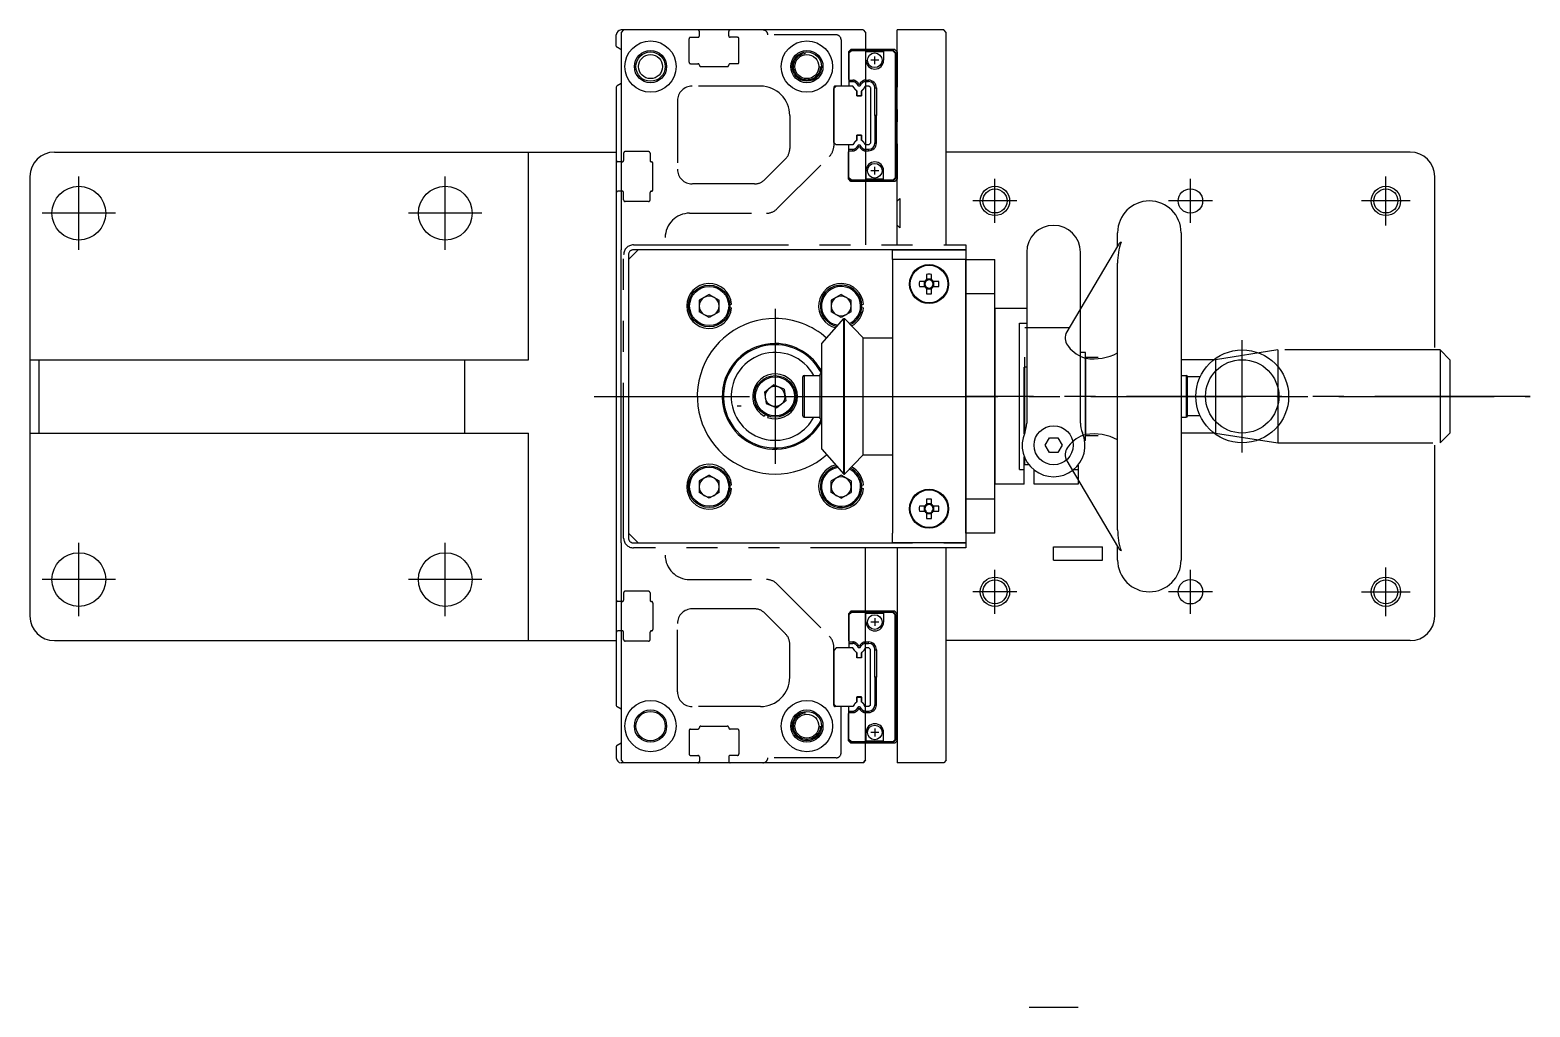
# Model space of a CAD drawing. Extents: x -165 to 377, y -418 to 70.
# Drawn here: x -152.5 to 154.5, y -129.5 to 70.5 of the extents above; entities that cross this region are included whole.
import ezdxf

# ---------------------------------------------------------------- set-up
doc = ezdxf.new("R2010")
doc.units = 0
for name, pattern in [('CENTER', [50.8, 31.75, -6.35, 6.35, -6.35]), ('DASHED', [19.05, 12.7, -6.35]), ('HIDDEN', [1.905, 1.27, -0.635]), ('PHANTOM', [63.5, 31.75, -6.35, 6.35, -6.35, 6.35, -6.35])]:
    doc.linetypes.add(name, pattern=pattern)
doc.layers.get('0').update_dxf_attribs({"linetype": 'CONTINUOUS'})
doc.layers.add('CENTER', color=1, linetype='CENTER')

msp = doc.modelspace()

# ---------------------------------------------------------------- linework, layer by layer
at = {"color": 7, "linetype": 'CONTINUOUS'}
for p, q in [((-32.5, 67.21), (-32.5, 69.5)), ((-31, 70.5), (-31.5, 70.5)), ((-31, 70.5), (-31.5, 70)), ((-31.5, 70), (-31.5, 25.5)), ((18, 70.5), (-31, 70.5)), ((18, 70.5), (18.5, 70)), ((18.5, 70), (18.5, 26.5)), ((25, 26.5), (25, 70.5)), ((33, 70.5), (25, 70.5)), ((34.5, 70.5), (33, 70.5)), ((35, 70), (34.5, 70.5)), ((35, 26.5), (35, 70)), ((-31.5, 66.46), (-32.35, 66.95)), ((24.5, 66.5), (18.5, 66.5)), ((24.2, 66.3), (18.5, 66.3)), ((18.6, 66.25), (18.5, 66.25)), ((18.6, 64.3), (18.6, 66.25)), ((22.2, 66.05), (18.6, 66.05)), ((20.4, 63.5), (20.4, 65.1)), ((22.2, 66.25), (22.2, 64.3)), ((24.1, 66.25), (22.2, 66.25)), ((24.6, 65.75), (24.1, 66.25)), ((24.7, 65.8), (24.2, 66.3)), ((25, 66), (24.5, 66.5)), ((24.6, 65.75), (24.6, 40.25)), ((24.7, 65.8), (24.7, 40.2)), ((25, 66), (25, 58.8)), ((21.2, 64.3), (19.6, 64.3)), ((-32.5, 58.78), (-32.5, -67.79)), ((-31.5, 59.53), (-32.35, 59.04)), ((19.2, 59), (18.5, 59)), ((18.51, 60.23), (19.13, 60.23)), ((18.51, 60.23), (18.51, 59.93)), ((18.51, 59.93), (19.13, 59.93)), ((19.13, 59.93), (19.13, 60.23)), ((19.5, 58.7), (19.2, 59)), ((19.5, 58.7), (19.5, 47.3)), ((20.43, 53), (20.43, 58.63)), ((20.43, 58.63), (20.73, 58.63)), ((20.73, 58.63), (20.73, 53)), ((24.75, 58.4), (25, 58.8)), ((24.75, 58.4), (24.75, 47.6)), ((20.73, 53), (20.43, 53)), ((20.43, 53), (20.43, 47.37)), ((20.73, 47.37), (20.73, 53)), ((25, 54.2), (24.75, 54.6)), ((25, 54.2), (25, 51.8)), ((25, 51.8), (24.75, 51.4)), ((19.2, 47), (18.5, 47)), ((18.51, 46.07), (19.13, 46.07)), ((18.51, 45.77), (18.51, 46.07)), ((19.13, 46.07), (19.13, 45.77)), ((19.5, 47.3), (19.2, 47)), ((20.43, 47.37), (20.73, 47.37)), ((24.75, 47.6), (25, 47.2)), ((25, 47.2), (25, 40)), ((-147.5, 45.5), (-32.5, 45.5)), ((-50.5, 3), (-50.5, 45.5)), ((-31.5, 43.5), (-32.2, 43.5)), ((18.51, 45.77), (19.13, 45.77)), ((130, 45.5), (35, 45.5)), ((-152.5, 40.5), (-152.5, 3)), ((18.6, 41.7), (18.6, 39.75)), ((22.2, 39.95), (18.6, 39.95)), ((21.2, 41.7), (19.6, 41.7)), ((20.4, 40.9), (20.4, 42.5)), ((22.2, 39.75), (22.2, 41.7)), ((24.6, 40.25), (24.1, 39.75)), ((24.7, 40.2), (24.2, 39.7)), ((25, 40), (24.5, 39.5)), ((135, 5.5), (135, 40.5)), ((-31.5, 37.5), (-32.2, 37.5)), ((18.6, 39.75), (18.5, 39.75)), ((24.2, 39.7), (18.5, 39.7)), ((24.5, 39.5), (18.5, 39.5)), ((24.1, 39.75), (22.2, 39.75)), ((70.1, 26.26), (70.1, 29)), ((83.1, 29), (83.1, -38)), ((-31.5, -34.5), (-31.5, 25.5)), ((-28, 25.5), (-30, 23.5)), ((24, 25.5), (-28, 25.5)), ((24, 23.5), (24, 25.5)), ((24, 25.5), (39, 25.5)), ((39, 25.5), (39, 23.5)), ((39, 25.5), (39, 23.5)), ((51.5, 25), (51.5, -9.96)), ((70.28, 26.57), (59.49, 8.36)), ((62.5, -9.96), (62.5, 25)), ((-30, 23.5), (-30, -32.5)), ((24, 23.5), (24, -32.5)), ((39, 23.5), (24, 23.5)), ((39, -32.5), (39, 23.5)), ((39, 23.5), (39, -32.5)), ((39, 23.5), (39, -32.5)), ((45, 16.52), (45, 23.5)), ((70.1, -31.84), (70.1, 22.76)), ((30.63, 19.01), (29.52, 19.01)), ((30.52, 19.01), (30.52, 17.98)), ((30.99, 20.48), (30.99, 19.37)), ((32.02, 19.48), (30.99, 19.48)), ((32.02, 19.37), (32.02, 20.48)), ((33.48, 19.01), (32.37, 19.01)), ((32.48, 17.98), (32.48, 19.01)), ((-13.5, 16.36), (-15.54, 15.18)), ((-13.5, 16.36), (-11.46, 15.18)), ((13.5, 16.36), (11.46, 15.18)), ((13.5, 16.36), (15.54, 15.18)), ((29.52, 17.98), (30.63, 17.98)), ((30.99, 17.63), (30.99, 16.51)), ((30.99, 17.52), (32.02, 17.52)), ((32.02, 16.51), (32.02, 17.63)), ((32.37, 17.98), (33.48, 17.98)), ((45, 16.52), (39, 16.52)), ((45, -25.52), (45, 16.52)), ((-15.54, 15.18), (-15.54, 12.82)), ((-13.5, 11.64), (-15.54, 12.82)), ((-11.46, 12.82), (-13.5, 11.64)), ((-11.46, 12.82), (-11.46, 15.18)), ((-9.26, 14.33), (-8.91, 14.36)), ((-9.26, 13.67), (-8.91, 13.64)), ((11.46, 15.18), (11.46, 12.82)), ((13.5, 11.64), (11.46, 12.82)), ((15.54, 12.82), (13.5, 11.64)), ((15.54, 12.82), (15.54, 15.18)), ((17.74, 14.33), (18.09, 14.36)), ((17.74, 13.67), (18.09, 13.64)), ((51.5, 13.5), (45, 13.5)), ((45, 13.5), (45, -22.5)), ((9.56, 6.32), (14.07, 11.42)), ((14.07, 11.42), (14.21, 11.42)), ((14.07, -20.43), (14.07, 11.42)), ((14.21, 11.42), (18, 7.5)), ((14.21, -20.43), (14.21, 11.42)), ((50, 10.47), (51.5, 10.47)), ((50, -19.47), (50, 10.47)), ((60.17, 9.5), (51.1, 9.5)), ((9.56, -15.32), (9.56, 6.32)), ((18, 7.5), (24, 7.5)), ((18, -16.5), (18, 7.5)), ((51.1, -11.91), (51.1, 3.5)), ((63.5, 4.5), (62.5, 4.5)), ((63.5, -13.5), (63.5, 4.5)), ((63.5, 3.5), (66.1, 3.5)), ((63.6, -12.29), (63.6, 3.29)), ((-152.5, 3), (-152.5, -12)), ((-152.5, 3), (-150.67, 3)), ((-150.67, 3), (-150.67, -12)), ((-150.67, 3), (-63.52, 3)), ((-63.52, -12), (-63.52, 3)), ((-63.52, 3), (-50.5, 3)), ((9.2, 0.1), (9.56, 0.1)), ((9.2, -9.1), (9.2, 0.1)), ((51, -12.15), (51, 1.5)), ((51.5, 1.5), (51, 1.5)), ((83.1, 3), (83.1, -12)), ((-2.19, -3.62), (-0.33, -2.17)), ((1.86, -3.05), (-0.33, -2.17)), ((1.86, -3.05), (2.19, -5.38)), ((5.7, -8.5), (5.7, -0.5)), ((5.95, -0.25), (5.95, -8.75)), ((5.95, -0.25), (9.2, -0.25)), ((83.1, -0.25), (84.15, -0.25)), ((84.15, -0.25), (84.15, -8.75)), ((86.98, -0.5), (84.4, -0.5)), ((84.4, -8.5), (84.4, -0.5)), ((-2.19, -3.62), (-1.86, -5.95)), ((-1.86, -5.95), (0.33, -6.84)), ((2.19, -5.38), (0.33, -6.84)), ((-2.05, -8.22), (-2.22, -8.53)), ((-1.44, -8.5), (-1.56, -8.83)), ((5.95, -8.75), (9.2, -8.75)), ((9.21, -9.1), (9.55, -9.1)), ((83.1, -8.75), (84.15, -8.75)), ((86.98, -8.5), (84.4, -8.5)), ((-152.5, -12), (-152.5, -49.5)), ((-152.5, -12), (-150.67, -12)), ((-150.67, -12), (-63.52, -12)), ((-63.52, -12), (-50.5, -12)), ((-50.5, -54.5), (-50.5, -12)), ((9.56, -15.32), (14.07, -20.43)), ((55.27, -14.5), (56.13, -13)), ((56.13, -16), (55.27, -14.5)), ((56.13, -13), (57.87, -13)), ((57.87, -13), (58.73, -14.5)), ((58.73, -14.5), (57.87, -16)), ((63.5, -13.5), (63.37, -13.5)), ((63.5, -13.5), (63.37, -13.5)), ((63.5, -12.5), (66.1, -12.5)), ((135, -49.5), (135, -14.5)), ((14.21, -20.43), (18, -16.5)), ((18, -16.5), (24, -16.5)), ((51, -22.5), (51, -16.85)), ((51.1, -18.5), (51.1, -17.09)), ((57.87, -16), (56.13, -16)), ((59.49, -17.37), (70.27, -35.57)), ((-13.5, -20.64), (-15.54, -21.82)), ((-13.5, -20.64), (-11.46, -21.82)), ((13.5, -20.64), (11.46, -21.82)), ((15.54, -21.82), (13.5, -20.64)), ((14.07, -20.43), (14.21, -20.43)), ((50, -19.47), (51, -19.47)), ((50, -19.47), (51, -19.47)), ((51.95, -18.5), (51.1, -18.5)), ((53, -22.5), (53, -19.55)), ((61.1, -19.47), (62, -19.47)), ((62, -18.57), (62, -22.5)), ((-15.54, -21.82), (-15.54, -24.18)), ((-13.5, -25.36), (-15.54, -24.18)), ((-11.46, -24.18), (-13.5, -25.36)), ((-11.46, -24.18), (-11.46, -21.82)), ((-9.26, -22.67), (-8.91, -22.64)), ((-9.26, -23.33), (-8.91, -23.36)), ((11.46, -24.18), (11.46, -21.82)), ((13.5, -25.36), (11.46, -24.18)), ((13.5, -25.36), (15.54, -24.18)), ((15.54, -21.82), (15.54, -24.18)), ((17.74, -22.67), (18.09, -22.64)), ((17.74, -23.33), (18.09, -23.36)), ((51, -22.5), (45, -22.5)), ((51, -22.5), (45, -22.5)), ((62, -22.5), (53, -22.5)), ((30.63, -26.99), (29.52, -26.99)), ((30.52, -26.99), (30.52, -28.02)), ((30.99, -25.52), (30.99, -26.63)), ((32.02, -26.52), (30.99, -26.52)), ((32.02, -26.63), (32.02, -25.52)), ((33.48, -26.99), (32.37, -26.99)), ((32.48, -28.02), (32.48, -26.99)), ((45, -25.52), (39, -25.52)), ((45, -32.5), (45, -25.52)), ((29.52, -28.02), (30.63, -28.02)), ((30.99, -28.37), (30.99, -29.49)), ((30.99, -28.48), (32.02, -28.48)), ((32.02, -29.49), (32.02, -28.37)), ((32.37, -28.02), (33.48, -28.02)), ((-30, -32.5), (-28, -34.5)), ((24, -34.5), (24, -32.5)), ((39, -32.5), (39, -34.5)), ((39, -32.5), (39, -34.5)), ((-31.5, -34.5), (-31.5, -79)), ((-28, -34.5), (24, -34.5)), ((18.5, -79), (18.5, -35.5)), ((39, -34.5), (24, -34.5)), ((25, -35.5), (25, -79.5)), ((35, -79), (35, -35.5)), ((57, -35.32), (67, -35.32)), ((57, -38), (57, -35.32)), ((67, -38), (67, -35.32)), ((70.1, -38), (70.1, -35.28)), ((57, -38), (67, -38)), ((-31.5, -46.5), (-32.2, -46.5)), ((24.5, -48.5), (18.5, -48.5)), ((24.2, -48.7), (18.5, -48.7)), ((18.6, -48.75), (18.5, -48.75)), ((18.6, -50.7), (18.6, -48.75)), ((22.2, -48.95), (18.6, -48.95)), ((22.2, -48.75), (22.2, -50.7)), ((24.1, -48.75), (22.2, -48.75)), ((24.6, -49.25), (24.1, -48.75)), ((24.7, -49.2), (24.2, -48.7)), ((25, -49), (24.5, -48.5)), ((25, -56.2), (25, -49)), ((21.2, -50.7), (19.6, -50.7)), ((20.4, -49.9), (20.4, -51.5)), ((24.6, -74.75), (24.6, -49.25)), ((24.7, -74.8), (24.7, -49.2)), ((-147.5, -54.5), (-50.5, -54.5)), ((-50.5, -54.5), (-32.5, -54.5)), ((-31.5, -52.5), (-32.2, -52.5)), ((18.51, -54.77), (18.51, -55.07)), ((18.51, -54.77), (19.13, -54.77)), ((18.51, -55.07), (19.13, -55.07)), ((19.13, -55.07), (19.13, -54.77)), ((130, -54.5), (35, -54.5)), ((19.2, -56), (18.5, -56)), ((19.5, -56.3), (19.2, -56)), ((19.5, -67.7), (19.5, -56.3)), ((20.43, -56.37), (20.73, -56.37)), ((20.43, -62), (20.43, -56.37)), ((20.73, -56.37), (20.73, -62)), ((24.75, -56.6), (25, -56.2)), ((24.75, -67.4), (24.75, -56.6)), ((25, -60.8), (24.75, -60.4)), ((25, -63.2), (25, -60.8)), ((20.73, -62), (20.43, -62)), ((20.43, -62), (20.43, -67.63)), ((20.73, -67.63), (20.73, -62)), ((25, -63.2), (24.75, -63.6)), ((24.75, -67.4), (25, -67.8)), ((-31.5, -68.54), (-32.35, -68.05)), ((19.2, -68), (18.5, -68)), ((18.51, -69.23), (18.51, -68.93)), ((18.51, -68.93), (19.13, -68.93)), ((18.51, -69.23), (19.13, -69.23)), ((19.13, -68.93), (19.13, -69.23)), ((19.5, -67.7), (19.2, -68)), ((20.43, -67.63), (20.73, -67.63)), ((25, -75), (25, -67.8)), ((18.6, -73.3), (18.6, -75.25)), ((21.2, -73.3), (19.6, -73.3)), ((20.4, -72.5), (20.4, -74.1)), ((22.2, -75.25), (22.2, -73.3)), ((-32.5, -76.22), (-32.5, -78.5)), ((-31.5, -75.47), (-32.35, -75.96)), ((18.6, -75.25), (18.5, -75.25)), ((24.2, -75.3), (18.5, -75.3)), ((24.5, -75.5), (18.5, -75.5)), ((22.2, -75.05), (18.6, -75.05)), ((24.1, -75.25), (22.2, -75.25)), ((24.6, -74.75), (24.1, -75.25)), ((24.7, -74.8), (24.2, -75.3)), ((25, -75), (24.5, -75.5)), ((-31.5, -79), (-31, -79.5)), ((-31, -79.5), (-31.5, -79.5)), ((18, -79.5), (-31, -79.5)), ((18.5, -79), (18, -79.5)), ((18, -79.5), (18.5, -79)), ((34.5, -79.5), (25, -79.5)), ((33, -79.5), (25, -79.5)), ((34.5, -79.5), (33, -79.5)), ((35, -79), (34.5, -79.5)), ((35, -79), (34.5, -79.5))]:
    msp.add_line(p, q, dxfattribs=at)
at = {"color": 3, "linetype": 'DASHED'}
for p, q in [((-15.8, 70.5), (-31, 70.5)), ((-17.6, 63.9), (-17.6, 68.7)), ((-17.3, 69), (-15.8, 69)), ((-15.5, 69.3), (-15.5, 70.2)), ((-9.5, 69.3), (-9.5, 70.2)), ((-2.5, 70.5), (-9.2, 70.5)), ((-7.7, 69), (-9.2, 69)), ((-7.4, 63.9), (-7.4, 68.7)), ((12.5, 69.5), (-1.5, 69.5)), ((13.5, 68.5), (13.5, 59)), ((15.5, 66.5), (15, 66)), ((15, 66), (15, 60.5)), ((15.6, 66.3), (15.1, 65.8)), ((15.6, 66.25), (15.1, 65.75)), ((15.1, 65.8), (15.1, 65.75)), ((15.1, 65.75), (15.1, 60.23)), ((18.5, 66.5), (15.5, 66.5)), ((16.8, 66.3), (15.6, 66.3)), ((18.5, 66.25), (15.6, 66.25)), ((16.8, 66.3), (16.8, 66.25)), ((16.8, 66.3), (17.6, 66.3)), ((17.6, 66.3), (17.6, 66.25)), ((18.5, 66.3), (17.6, 66.3)), ((-17.3, 63.6), (-15.8, 63.6)), ((-15.2, 63), (-9.8, 63)), ((-7.7, 63.6), (-9.2, 63.6)), ((-3, 59), (-17, 59)), ((12.5, 59), (12, 58.5)), ((12, 58.7), (12, 46.74)), ((12, 47.5), (12, 58.5)), ((13.5, 59), (12.3, 59)), ((15.94, 59), (12.5, 59)), ((15, 60.5), (15.1, 60.28)), ((15.1, 60.23), (15.1, 59.93)), ((15.1, 60.23), (15.89, 60.23)), ((15.1, 59.93), (15.1, 59)), ((15.1, 59.93), (15.89, 59.93)), ((15.89, 60.23), (15.89, 59.93)), ((16.15, 58.63), (15.94, 59)), ((17.02, 59.58), (16.76, 59.43)), ((16.76, 59.43), (16.85, 59.27)), ((17.11, 59.42), (16.85, 59.27)), ((17.02, 59.58), (17.11, 59.42)), ((17.11, 59.42), (17.12, 59.41)), ((17.11, 59.42), (17.11, 59.42)), ((17.12, 59.41), (17.11, 59.42)), ((17.38, 59.58), (17.29, 59.42)), ((17.29, 59.42), (17.29, 59.42)), ((17.29, 59.42), (17.55, 59.27)), ((17.38, 59.58), (17.64, 59.43)), ((17.55, 59.27), (17.64, 59.43)), ((18.46, 59), (18.25, 58.63)), ((18.5, 59), (18.46, 59)), ((-20, 56), (-20, 42)), ((16.7, 57), (16.7, 58.11)), ((16.7, 58.03), (16.75, 58.01)), ((17.7, 57), (16.7, 57)), ((16.75, 58.01), (16.75, 57.05)), ((16.75, 57.05), (17.65, 57.05)), ((17.7, 58.03), (17.65, 58.01)), ((17.65, 57.05), (17.65, 58.01)), ((17.7, 58.11), (17.7, 57)), ((3, 53), (3, 46.23)), ((12.5, 47), (12, 47.5)), ((15.94, 47), (12.5, 47)), ((15.1, 46.07), (15.1, 47)), ((15.1, 46.07), (15.89, 46.07)), ((15.1, 45.77), (15.1, 46.07)), ((15.89, 45.77), (15.89, 46.07)), ((16.15, 47.37), (15.94, 47)), ((16.7, 49), (16.7, 47.89)), ((17.7, 49), (16.7, 49)), ((16.7, 47.97), (16.75, 47.99)), ((16.75, 47.99), (16.75, 48.95)), ((16.75, 48.95), (17.65, 48.95)), ((16.76, 46.57), (16.85, 46.73)), ((17.02, 46.42), (16.76, 46.57)), ((17.11, 46.58), (16.85, 46.73)), ((17.02, 46.42), (17.11, 46.57)), ((17.11, 46.57), (17.12, 46.59)), ((17.12, 46.59), (17.11, 46.58)), ((17.11, 46.58), (17.11, 46.57)), ((17.29, 46.58), (17.55, 46.73)), ((17.38, 46.42), (17.29, 46.58)), ((17.29, 46.58), (17.29, 46.58)), ((17.38, 46.42), (17.64, 46.57)), ((17.55, 46.73), (17.64, 46.57)), ((17.65, 48.95), (17.65, 47.99)), ((17.7, 47.97), (17.65, 47.99)), ((17.7, 47.89), (17.7, 49)), ((18.46, 47), (18.25, 47.37)), ((18.5, 47), (18.46, 47)), ((-31.3, 43.5), (-31.5, 43.5)), ((-31, 45.3), (-31, 43.8)), ((-25.9, 45.6), (-30.7, 45.6)), ((-25.6, 45.3), (-25.6, 43.8)), ((-25, 37.8), (-25, 43.2)), ((2.12, 44.11), (-2.11, 39.88)), ((0.38, 33.88), (11.12, 44.62)), ((15, 45.5), (15.1, 45.72)), ((15, 40), (15, 45.5)), ((15.1, 40.25), (15.1, 45.77)), ((15.1, 45.77), (15.89, 45.77)), ((15.5, 39.5), (15, 40)), ((15.1, 40.2), (15.1, 40.25)), ((15.6, 39.75), (15.1, 40.25)), ((15.6, 39.7), (15.1, 40.2)), ((-31.3, 37.5), (-31.5, 37.5)), ((-31, 35.7), (-31, 37.2)), ((-25.6, 35.7), (-25.6, 37.2)), ((-4.23, 39), (-17, 39)), ((18.5, 39.5), (15.5, 39.5)), ((18.5, 39.75), (15.6, 39.75)), ((16.8, 39.7), (15.6, 39.7)), ((16.8, 39.7), (16.8, 39.75)), ((16.8, 39.7), (17.6, 39.7)), ((17.6, 39.7), (17.6, 39.75)), ((18.5, 39.7), (17.6, 39.7)), ((-25.9, 35.4), (-30.7, 35.4)), ((25, 35.46), (25.54, 36)), ((25.54, 36), (25.54, 30)), ((-17.5, 33), (-1.74, 33)), ((25.54, 30), (25, 30.54)), ((39, 26.5), (39, 25.5)), ((-30, 24.5), (-30, -33.5)), ((-6.92, -6.5), (-7.8, -6.5)), ((39, -34.5), (39, -35.5)), ((39, -34.5), (39, -35.5)), ((-17.5, -42), (-1.74, -42)), ((0.38, -42.88), (11.12, -53.62)), ((-31, -44.7), (-31, -46.2)), ((-25.9, -44.4), (-30.7, -44.4)), ((-25.6, -44.7), (-25.6, -46.2)), ((-31.3, -46.5), (-31.5, -46.5)), ((-25, -46.8), (-25, -52.2)), ((-4.23, -48), (-17, -48)), ((2.12, -53.11), (-2.11, -48.88)), ((15.5, -48.5), (15, -49)), ((15, -49), (15, -54.5)), ((15.6, -48.7), (15.1, -49.2)), ((15.6, -48.75), (15.1, -49.25)), ((18.5, -48.5), (15.5, -48.5)), ((16.8, -48.7), (15.6, -48.7)), ((18.5, -48.75), (15.6, -48.75)), ((16.8, -48.7), (16.8, -48.75)), ((16.8, -48.7), (17.6, -48.7)), ((17.6, -48.7), (17.6, -48.75)), ((18.5, -48.7), (17.6, -48.7)), ((-20, -65), (-20, -51)), ((15.1, -49.2), (15.1, -49.25)), ((15.1, -49.25), (15.1, -54.77)), ((-31.3, -52.5), (-31.5, -52.5)), ((-31, -54.3), (-31, -52.8)), ((-25.9, -54.6), (-30.7, -54.6)), ((-25.6, -54.3), (-25.6, -52.8)), ((3, -62), (3, -55.23)), ((15, -54.5), (15.1, -54.72)), ((15.1, -54.77), (15.1, -55.07)), ((15.1, -54.77), (15.89, -54.77)), ((15.1, -55.07), (15.89, -55.07)), ((15.1, -55.07), (15.1, -56)), ((15.89, -54.77), (15.89, -55.07)), ((12, -67.7), (12, -55.74)), ((12.5, -56), (12, -56.5)), ((12, -56.5), (12, -67.5)), ((15.94, -56), (12.5, -56)), ((16.15, -56.37), (15.94, -56)), ((16.7, -58), (16.7, -56.89)), ((16.7, -56.97), (16.75, -56.99)), ((17.7, -58), (16.7, -58)), ((16.75, -56.99), (16.75, -57.95)), ((16.75, -57.95), (17.65, -57.95)), ((17.02, -55.42), (16.76, -55.57)), ((16.76, -55.57), (16.85, -55.73)), ((17.11, -55.58), (16.85, -55.73)), ((17.02, -55.42), (17.11, -55.58)), ((17.12, -55.59), (17.11, -55.58)), ((17.11, -55.58), (17.11, -55.58)), ((17.11, -55.58), (17.12, -55.59)), ((17.38, -55.42), (17.29, -55.58)), ((17.29, -55.58), (17.29, -55.58)), ((17.29, -55.58), (17.55, -55.73)), ((17.38, -55.42), (17.64, -55.57)), ((17.55, -55.73), (17.64, -55.57)), ((17.7, -56.97), (17.65, -56.99)), ((17.65, -57.95), (17.65, -56.99)), ((17.7, -56.89), (17.7, -58)), ((18.46, -56), (18.25, -56.37)), ((18.5, -56), (18.46, -56)), ((12.5, -68), (12, -67.5)), ((16.7, -66), (16.7, -67.11)), ((17.7, -66), (16.7, -66)), ((16.7, -67.03), (16.75, -67.01)), ((16.75, -67.01), (16.75, -66.05)), ((16.75, -66.05), (17.65, -66.05)), ((17.65, -66.05), (17.65, -67.01)), ((17.7, -67.03), (17.65, -67.01)), ((17.7, -67.11), (17.7, -66)), ((-3, -68), (-17, -68)), ((13.5, -68), (12.3, -68)), ((15.94, -68), (12.5, -68)), ((13.5, -77.5), (13.5, -68)), ((13.5, -77.5), (13.5, -68)), ((15, -69.5), (15.1, -69.28)), ((15, -75), (15, -69.5)), ((15.1, -68.93), (15.1, -68)), ((15.1, -69.23), (15.1, -68.93)), ((15.1, -68.93), (15.89, -68.93)), ((15.1, -74.75), (15.1, -69.23)), ((15.1, -69.23), (15.89, -69.23)), ((15.89, -69.23), (15.89, -68.93)), ((16.15, -67.63), (15.94, -68)), ((16.76, -68.43), (16.85, -68.27)), ((17.02, -68.58), (16.76, -68.43)), ((17.11, -68.42), (16.85, -68.27)), ((17.02, -68.58), (17.11, -68.43)), ((17.12, -68.41), (17.11, -68.42)), ((17.11, -68.43), (17.12, -68.41)), ((17.11, -68.42), (17.11, -68.43)), ((17.29, -68.42), (17.55, -68.27)), ((17.29, -68.42), (17.29, -68.42)), ((17.38, -68.58), (17.29, -68.42)), ((17.38, -68.58), (17.64, -68.43)), ((17.55, -68.27), (17.64, -68.43)), ((18.46, -68), (18.25, -67.63)), ((18.5, -68), (18.46, -68)), ((-17.6, -72.9), (-17.6, -77.7)), ((-17.3, -72.6), (-15.8, -72.6)), ((-15.2, -72), (-9.8, -72)), ((-7.7, -72.6), (-9.2, -72.6)), ((-7.4, -72.9), (-7.4, -77.7)), ((15.5, -75.5), (15, -75)), ((15.6, -75.25), (15.1, -74.75)), ((15.1, -74.8), (15.1, -74.75)), ((15.6, -75.3), (15.1, -74.8)), ((18.5, -75.5), (15.5, -75.5)), ((18.5, -75.25), (15.6, -75.25)), ((16.8, -75.3), (15.6, -75.3)), ((16.8, -75.3), (16.8, -75.25)), ((16.8, -75.3), (17.6, -75.3)), ((17.6, -75.3), (17.6, -75.25)), ((18.5, -75.3), (17.6, -75.3)), ((-15.8, -79.5), (-31, -79.5)), ((-17.3, -78), (-15.8, -78)), ((-15.5, -78.3), (-15.5, -79.2)), ((-9.5, -78.3), (-9.5, -79.2)), ((-7.7, -78), (-9.2, -78)), ((-2.5, -79.5), (-9.2, -79.5)), ((12.5, -78.5), (-1.5, -78.5))]:
    msp.add_line(p, q, dxfattribs=at)
at = {"color": 3, "linetype": 'PHANTOM'}
for p, q in [((-29, 26.5), (39, 26.5)), ((39, 25.5), (-29, 25.5)), ((39, 26.5), (39, 25.5)), ((-31, -33.5), (-31, 24.5)), ((-30, 24.5), (-30, -33.5)), ((102.89, 5), (90.1, 3)), ((102.89, 5), (102.89, -14)), ((136.1, 5), (102.89, 5)), ((136.1, 5), (136.1, -14)), ((136.1, 5), (138.1, 3)), ((90.1, 3), (83.1, 3)), ((90.1, 3), (90.1, -12)), ((138.1, 3), (138.1, -12)), ((90.1, -12), (83.1, -12)), ((90.1, -12), (102.89, -14)), ((138.1, -12), (136.1, -14)), ((102.89, -14), (136.1, -14)), ((-29, -34.5), (39, -34.5)), ((39, -35.5), (-29, -35.5)), ((39, -34.5), (39, -35.5)), ((39, -34.5), (39, -35.5))]:
    msp.add_line(p, q, dxfattribs=at)
at = {"color": 7, "linetype": 'HIDDEN'}
for p, q in [((39, 25.5), (39, -34.5)), ((39, 16.75), (39, 11.3)), ((39, 16.1), (39, 11.9)), ((39, 16.1), (39, 11.9)), ((39, -15.9), (39, -20.1)), ((39, -15.9), (39, -20.1)), ((39, -20.25), (39, -25.7)), ((39, -20.9), (39, -25.1)), ((39, -20.9), (39, -25.1))]:
    msp.add_line(p, q, dxfattribs=at)
at = {"color": 3, "linetype": 'DASHED', "flags": 128}
for points in [[(39, 25.5), (39, 25.5)], [(39, -34.5), (39, -34.5)]]:
    msp.add_lwpolyline(points, dxfattribs=at)
at = {"color": 7}
for points in [[(39, 23.5, 0), (39.09, 23.5, 0), (39.19, 23.5, 0), (39.29, 23.5, 0), (39.38, 23.5, 0), (39.48, 23.5, 0), (39.57, 23.5, 0), (39.67, 23.5, 0), (39.76, 23.5, 0), (39.86, 23.5, 0), (39.95, 23.5, 0), (40.05, 23.5, 0), (40.14, 23.5, 0), (40.24, 23.5, 0), (40.33, 23.5, 0), (40.43, 23.5, 0), (40.52, 23.5, 0), (40.62, 23.5, 0), (40.71, 23.5, 0), (40.81, 23.5, 0), (40.9, 23.5, 0), (41, 23.5, 0), (41.09, 23.5, 0), (41.19, 23.5, 0), (41.29, 23.5, 0), (41.38, 23.5, 0), (41.48, 23.5, 0), (41.57, 23.5, 0), (41.67, 23.5, 0), (41.76, 23.5, 0), (41.86, 23.5, 0), (41.95, 23.5, 0), (42.05, 23.5, 0), (42.14, 23.5, 0), (42.24, 23.5, 0), (42.33, 23.5, 0), (42.43, 23.5, 0), (42.52, 23.5, 0), (42.62, 23.5, 0), (42.71, 23.5, 0), (42.81, 23.5, 0), (42.9, 23.5, 0), (43, 23.5, 0), (43.09, 23.5, 0), (43.19, 23.5, 0), (43.29, 23.5, 0), (43.38, 23.5, 0), (43.48, 23.5, 0), (43.57, 23.5, 0), (43.67, 23.5, 0), (43.76, 23.5, 0), (43.86, 23.5, 0), (43.95, 23.5, 0), (44.05, 23.5, 0), (44.14, 23.5, 0), (44.24, 23.5, 0), (44.33, 23.5, 0), (44.43, 23.5, 0), (44.52, 23.5, 0), (44.62, 23.5, 0), (44.71, 23.5, 0), (44.81, 23.5, 0), (44.9, 23.5, 0), (45, 23.5, 0)], [(45, -32.5, 0), (44.9, -32.5, 0), (44.81, -32.5, 0), (44.71, -32.5, 0), (44.62, -32.5, 0), (44.52, -32.5, 0), (44.43, -32.5, 0), (44.33, -32.5, 0), (44.24, -32.5, 0), (44.14, -32.5, 0), (44.05, -32.5, 0), (43.95, -32.5, 0), (43.86, -32.5, 0), (43.76, -32.5, 0), (43.67, -32.5, 0), (43.57, -32.5, 0), (43.48, -32.5, 0), (43.38, -32.5, 0), (43.29, -32.5, 0), (43.19, -32.5, 0), (43.09, -32.5, 0), (43, -32.5, 0), (42.9, -32.5, 0), (42.81, -32.5, 0), (42.71, -32.5, 0), (42.62, -32.5, 0), (42.52, -32.5, 0), (42.43, -32.5, 0), (42.33, -32.5, 0), (42.24, -32.5, 0), (42.14, -32.5, 0), (42.05, -32.5, 0), (41.95, -32.5, 0), (41.86, -32.5, 0), (41.76, -32.5, 0), (41.67, -32.5, 0), (41.57, -32.5, 0), (41.48, -32.5, 0), (41.38, -32.5, 0), (41.29, -32.5, 0), (41.19, -32.5, 0), (41.09, -32.5, 0), (41, -32.5, 0), (40.9, -32.5, 0), (40.81, -32.5, 0), (40.71, -32.5, 0), (40.62, -32.5, 0), (40.52, -32.5, 0), (40.43, -32.5, 0), (40.33, -32.5, 0), (40.24, -32.5, 0), (40.14, -32.5, 0), (40.05, -32.5, 0), (39.95, -32.5, 0), (39.86, -32.5, 0), (39.76, -32.5, 0), (39.67, -32.5, 0), (39.57, -32.5, 0), (39.48, -32.5, 0), (39.38, -32.5, 0), (39.29, -32.5, 0), (39.19, -32.5, 0), (39.09, -32.5, 0), (39, -32.5, 0)], [(52, -129.5, 0), (52.16, -129.5, 0), (52.32, -129.5, 0), (52.48, -129.5, 0), (52.63, -129.5, 0), (52.79, -129.5, 0), (52.95, -129.5, 0), (53.11, -129.5, 0), (53.27, -129.5, 0), (53.43, -129.5, 0), (53.59, -129.5, 0), (53.75, -129.5, 0), (53.9, -129.5, 0), (54.06, -129.5, 0), (54.22, -129.5, 0), (54.38, -129.5, 0), (54.54, -129.5, 0), (54.7, -129.5, 0), (54.86, -129.5, 0), (55.02, -129.5, 0), (55.17, -129.5, 0), (55.33, -129.5, 0), (55.49, -129.5, 0), (55.65, -129.5, 0), (55.81, -129.5, 0), (55.97, -129.5, 0), (56.13, -129.5, 0), (56.29, -129.5, 0), (56.44, -129.5, 0), (56.6, -129.5, 0), (56.76, -129.5, 0), (56.92, -129.5, 0), (57.08, -129.5, 0), (57.24, -129.5, 0), (57.4, -129.5, 0), (57.56, -129.5, 0), (57.71, -129.5, 0), (57.87, -129.5, 0), (58.03, -129.5, 0), (58.19, -129.5, 0), (58.35, -129.5, 0), (58.51, -129.5, 0), (58.67, -129.5, 0), (58.82, -129.5, 0), (58.98, -129.5, 0), (59.14, -129.5, 0), (59.3, -129.5, 0), (59.46, -129.5, 0), (59.62, -129.5, 0), (59.78, -129.5, 0), (59.94, -129.5, 0), (60.09, -129.5, 0), (60.25, -129.5, 0), (60.41, -129.5, 0), (60.57, -129.5, 0), (60.73, -129.5, 0), (60.89, -129.5, 0), (61.05, -129.5, 0), (61.21, -129.5, 0), (61.36, -129.5, 0), (61.52, -129.5, 0), (61.68, -129.5, 0), (61.84, -129.5, 0), (62, -129.5, 0)]]:
    msp.add_polyline3d(points, dxfattribs=at)
at = {"color": 7, "linetype": 'CONTINUOUS'}
for centre, radius in [((-25.5, 63), 5.25), ((6.5, 63), 5.25), ((-25.5, 63), 3.3), ((-25.5, 63), 2.46), ((6.5, 63), 3.3), ((6.5, 63), 2.46), ((20.4, 64.3), 1.5), ((20.4, 41.7), 1.5), ((-142.5, 33), 5.5), ((-67.5, 33), 5.5), ((45, 35.5), 2.46), ((85, 35.5), 2.5), ((125, 35.5), 2.46), ((31.5, 18.5), 4), ((31.5, 18.5), 3.85), ((-13.5, 14), 4.25), ((-13.5, 14), 4), ((95.6, -4.5), 9.5), ((95.6, -4.5), 7.5), ((0, -4.5), 4.25), ((0, -4.5), 4), ((57, -14.5), 4), ((-13.5, -23), 4.25), ((-13.5, -23), 4), ((31.5, -27.5), 4), ((31.5, -27.5), 3.85), ((-142.5, -42), 5.5), ((-67.5, -42), 5.5), ((45, -44.5), 2.46), ((85, -44.5), 2.5), ((125, -44.5), 2.46), ((20.4, -50.7), 1.5), ((-25.5, -72), 5.25), ((6.5, -72), 5.25), ((-25.5, -72), 3.3), ((6.5, -72), 3.3), ((6.5, -72), 2.46), ((20.4, -73.3), 1.5)]:
    msp.add_circle(centre, radius, dxfattribs=at)
at = {"color": 3, "linetype": 'CONTINUOUS'}
for centre in [(-25.5, 63), (6.5, 63), (45, 35.5), (125, 35.5), (45, -44.5), (125, -44.5), (-25.5, -72), (6.5, -72)]:
    msp.add_circle(centre, 3, dxfattribs=at)
at = {"color": 3, "linetype": 'DASHED'}
for centre in [(6.5, 63), (6.5, -72)]:
    msp.add_circle(centre, 2.75, dxfattribs=at)
at = {"color": 7, "linetype": 'CONTINUOUS'}
for centre, radius, start, end in [((-31.5, 69.5), 1, 90, 180), ((-32.2, 67.21), 0.3, 180, 240), ((20.4, 64.3), 1.8, 180, 0), ((-32.2, 58.78), 0.3, 120, 180), ((18.51, 58.93), 1.3, 90, 90.2346), ((18.51, 58.93), 1, 90, 90.3049), ((19.13, 58.63), 1.6, 0.0008, 89.9992), ((19.13, 58.63), 1.3, 0, 90), ((18.51, 47.07), 1, 269.6951, 270), ((19.13, 47.37), 1.6, 270.0008, 359.9992), ((19.13, 47.37), 1.3, 270, 0), ((-147.5, 40.5), 5, 90, 180), ((-32.2, 43.8), 0.3, 180, 270), ((18.51, 47.07), 1.3, 269.7654, 270), ((20.4, 41.7), 1.8, 0, 180), ((130, 40.5), 5, 0, 90), ((-32.2, 37.2), 0.3, 90, 180), ((76.6, 29), 6.5, 0, 180), ((57, 25), 5.5, 0, 180), ((82.92, 22.85), 12.82, 160.7672, 180.4281), ((71.34, 25.98), 1.22, 115.4714, 150.9317), ((-13.5, 14), 4.6, 4.5, 355.5), ((13.5, 14), 4.6, 4.5, 256.1551), ((43.89, 18.5), 14.38, 177.9477, 182.0523), ((31.5, 18.5), 1.01, 120.6869, 149.3131), ((31.5, 18.5), 0.851, 142.7589, 217.2411), ((31.5, 18.5), 0.851, 127.2411, 142.7589), ((31.5, 6.11), 14.38, 87.9477, 92.0523), ((31.5, 18.5), 0.851, 52.7589, 127.2411), ((31.5, 18.5), 1.01, 30.6869, 59.3131), ((31.5, 18.5), 0.851, 37.2411, 52.7589), ((31.5, 18.5), 0.851, 322.7589, 37.2411), ((19.11, 18.5), 14.38, 357.9477, 2.0523), ((-13.5, 14), 2.04, 120, 180), ((-13.5, 14), 2.04, 60, 120), ((-13.5, 14), 2.04, 0, 60), ((13.5, 14), 4.25, 0, 258.6473), ((13.5, 14), 4, 0, 260.7477), ((13.5, 14), 2.04, 120, 180), ((13.5, 14), 2.04, 60, 120), ((13.5, 14), 2.04, 0, 60), ((31.5, 18.5), 1.01, 210.6869, 239.3131), ((31.5, 18.5), 0.851, 217.2411, 232.7589), ((31.5, 30.89), 14.38, 267.9477, 272.0523), ((31.5, 18.5), 0.851, 232.7589, 307.2411), ((31.5, 18.5), 1.01, 300.6869, 329.3131), ((31.5, 18.5), 0.851, 307.2411, 322.7589), ((-13.5, 14), 2.04, 180, 240), ((-13.5, 14), 2.04, 300, 0), ((13.5, 14), 2.04, 180, 240), ((13.5, 14), 2.04, 300, 0), ((13.5, 14), 4, 295.3635, 0), ((13.5, 14), 4.25, 296.4965, 0), ((13.5, 14), 4.6, 297.8663, 355.5), ((0, -4.5), 15.93, 90, 311.4611), ((-13.5, 14), 2.04, 240, 300), ((0, -4.5), 15.93, 48.5389, 90), ((13.5, 14), 2.04, 240, 300), ((0, -4.5), 10.82, 90, 332.0695), ((0, -4.5), 10.82, 27.9305, 90), ((61.99, 7.5), 2.64, 160.9136, 223.3964), ((0, -4.5), 10.57, 90, 334.2063), ((0, -4.5), 9, 28.1786, 268.6583), ((0, -4.5), 10.57, 25.7937, 90), ((65.44, 9.79), 6.76, 217.4362, 254.2304), ((65.15, 14.03), 10.85, 261.7701, 297.1803), ((0, -4.5), 4.6, 250.1532, 241.1532), ((0, -4.5), 2.04, 128.0314, 188.0314), ((0, -4.5), 2.04, 68.0314, 128.0314), ((0, -4.5), 2.04, 8.0314, 68.0314), ((5.95, -0.5), 0.25, 90, 180), ((84.15, -0.5), 0.251, 0.0649, 89.8434), ((0, -4.5), 2.04, 188.0314, 248.0314), ((0, -4.5), 2.04, 248.0314, 308.0314), ((0, -4.5), 2.04, 308.0314, 8.0314), ((0, -4.5), 9, 268.6583, 331.8214), ((5.95, -8.5), 0.25, 180, 270), ((84.15, -8.5), 0.25, 270, 360), ((57, -14.5), 6.44, 156.6341, 23.3659), ((46.5, -9.96), 5, 336.6341, 0), ((67.5, -9.96), 5, 180, 203.3659), ((65.15, -23.03), 10.85, 62.8197, 98.2299), ((61.99, -16.5), 2.64, 136.6036, 199.0864), ((65.44, -18.8), 6.76, 105.7696, 142.5638), ((-13.5, -23), 4.6, 4.5, 355.5), ((-13.5, -23), 2.04, 120, 180), ((-13.5, -23), 2.04, 60, 120), ((-13.5, -23), 2.04, 0, 60), ((13.5, -23), 4.6, 103.8449, 355.5), ((13.5, -23), 4.25, 101.3527, 0), ((13.5, -23), 4, 99.2523, 0), ((13.5, -23), 2.04, 120, 180), ((13.5, -23), 2.04, 60, 120), ((13.5, -23), 2.04, 0, 60), ((13.5, -23), 4, 0, 64.6365), ((13.5, -23), 4.25, 0, 63.5035), ((13.5, -23), 4.6, 4.5, 62.1337), ((-13.5, -23), 2.04, 180, 240), ((-13.5, -23), 2.04, 300, 0), ((13.5, -23), 2.04, 180, 240), ((13.5, -23), 2.04, 300, 0), ((-13.5, -23), 2.04, 240, 300), ((13.5, -23), 2.04, 240, 300), ((43.89, -27.5), 14.38, 177.9477, 182.0523), ((31.5, -27.5), 1.01, 120.6869, 149.3131), ((31.5, -27.5), 0.851, 142.7589, 217.2411), ((31.5, -27.5), 0.851, 127.2411, 142.7589), ((31.5, -39.89), 14.38, 87.9477, 92.0523), ((31.5, -27.5), 0.851, 52.7589, 127.2411), ((31.5, -27.5), 1.01, 30.6869, 59.3131), ((31.5, -27.5), 0.851, 37.2411, 52.7589), ((31.5, -27.5), 0.851, 322.7589, 37.2411), ((19.11, -27.5), 14.38, 357.9477, 2.0523), ((31.5, -27.5), 1.01, 210.6869, 239.3131), ((31.5, -27.5), 0.851, 217.2411, 232.7589), ((31.5, -15.11), 14.38, 267.9477, 272.0523), ((31.5, -27.5), 0.851, 232.7589, 307.2411), ((31.5, -27.5), 1.01, 300.6869, 329.3131), ((31.5, -27.5), 0.851, 307.2411, 322.7589), ((82.91, -31.86), 12.81, 179.9272, 199.2375), ((71.34, -34.98), 1.22, 209.0683, 244.5286), ((76.6, -38), 6.5, 180, 0), ((-32.2, -46.2), 0.3, 180, 270), ((-147.5, -49.5), 5, 180, 270), ((20.4, -50.7), 1.8, 180, 360), ((130, -49.5), 5, 270, 0), ((-32.2, -52.8), 0.3, 90, 180), ((18.51, -56.07), 1.3, 90, 90.2346), ((18.51, -56.07), 1, 90, 90.3049), ((19.13, -56.37), 1.6, 0.0008, 89.9992), ((19.13, -56.37), 1.3, 360, 90), ((-32.2, -67.79), 0.3, 180, 240), ((18.51, -67.93), 1, 269.6951, 270), ((18.51, -67.93), 1.3, 269.7654, 270), ((19.13, -67.63), 1.6, 270.0008, 359.9992), ((19.13, -67.63), 1.3, 270, 360), ((20.4, -73.3), 1.8, 360, 180), ((-32.2, -76.22), 0.3, 120, 180), ((-31.5, -78.5), 1, 180, 270)]:
    msp.add_arc(centre, radius, start, end, dxfattribs=at)
at = {"color": 3, "linetype": 'DASHED'}
for centre, radius, start, end in [((-17.3, 68.7), 0.3, 90, 180), ((-15.8, 70.2), 0.3, 0, 90), ((-15.8, 69.3), 0.3, 270, 0), ((-9.2, 70.2), 0.3, 90, 180), ((-9.2, 69.3), 0.3, 180, 270), ((-7.7, 68.7), 0.3, 0, 90), ((-2.5, 69.5), 1, 0, 90), ((12.5, 68.5), 1, 0, 90), ((-17.3, 63.9), 0.3, 180, 270), ((-15.8, 63.3), 0.3, 0, 90), ((-15.2, 63.3), 0.3, 180, 270), ((-9.8, 63.3), 0.3, 270, 0), ((-9.2, 63.3), 0.3, 90, 180), ((-7.7, 63.9), 0.3, 270, 0), ((-17, 56), 3, 90, 180), ((-3, 53), 6, 0, 90), ((12.3, 58.7), 0.3, 90, 180), ((15.89, 58.93), 1.3, 30, 90), ((15.89, 58.93), 1, 30, 90), ((17.29, 59.29), 1.32, 210, 243.402), ((17.2, 59.47), 0.4, 210, 330), ((18.51, 58.93), 1.3, 90.2346, 150), ((18.51, 58.93), 1, 90.3049, 150), ((17.11, 59.29), 1.32, 296.598, 330), ((0, 46.23), 3, 315, 0), ((9, 46.74), 3, 315, 0), ((15.89, 47.07), 1, 270, 330), ((15.89, 47.07), 1.3, 270, 330), ((17.29, 46.71), 1.32, 116.598, 150), ((17.2, 46.53), 0.4, 30, 150), ((18.51, 47.07), 1.3, 210, 269.7654), ((18.51, 47.07), 1, 210, 269.6951), ((17.11, 46.71), 1.32, 30, 63.402), ((-31.3, 43.8), 0.3, 270, 0), ((-30.7, 45.3), 0.3, 90, 180), ((-25.9, 45.3), 0.3, 0, 90), ((-25.3, 43.8), 0.3, 180, 270), ((-25.3, 43.2), 0.3, 0, 90), ((-17, 42), 3, 180, 270), ((-31.3, 37.2), 0.3, 0, 90), ((-25.3, 37.2), 0.3, 90, 180), ((-25.3, 37.8), 0.3, 270, 0), ((-4.23, 42), 3, 270, 315), ((-30.7, 35.7), 0.3, 180, 270), ((-25.9, 35.7), 0.3, 270, 0), ((-1.74, 36), 3, 270, 315), ((-17.5, 28), 5, 90, 180), ((-17.5, -37), 5, 180, 270), ((-1.74, -45), 3, 45, 90), ((-30.7, -44.7), 0.3, 90, 180), ((-25.9, -44.7), 0.3, 0, 90), ((-31.3, -46.2), 0.3, 270, 0), ((-25.3, -46.2), 0.3, 180, 270), ((-25.3, -46.8), 0.3, 0, 90), ((-17, -51), 3, 90, 180), ((-4.23, -51), 3, 45, 90), ((-31.3, -52.8), 0.3, 0, 90), ((-30.7, -54.3), 0.3, 180, 270), ((-25.9, -54.3), 0.3, 270, 0), ((-25.3, -52.8), 0.3, 90, 180), ((-25.3, -52.2), 0.3, 270, 0), ((0, -55.23), 3, 0, 45), ((9, -55.74), 3, 0, 45), ((15.89, -56.07), 1.3, 30, 90), ((15.89, -56.07), 1, 30, 90), ((18.51, -56.07), 1.3, 90.2346, 150), ((18.51, -56.07), 1, 90.3049, 150), ((17.29, -55.71), 1.32, 210, 243.402), ((17.2, -55.53), 0.4, 210, 330), ((17.11, -55.71), 1.32, 296.598, 330), ((-3, -62), 6, 270, 0), ((-17, -65), 3, 180, 270), ((17.29, -68.29), 1.32, 116.598, 150), ((17.11, -68.29), 1.32, 30, 63.402), ((12.3, -67.7), 0.3, 180, 270), ((15.89, -67.93), 1, 270, 330), ((15.89, -67.93), 1.3, 270, 330), ((17.2, -68.47), 0.4, 30, 150), ((18.51, -67.93), 1.3, 210, 269.7654), ((18.51, -67.93), 1, 210, 269.6951), ((-17.3, -72.9), 0.3, 90, 180), ((-15.8, -72.3), 0.3, 270, 0), ((-15.2, -72.3), 0.3, 90, 180), ((-9.8, -72.3), 0.3, 0, 90), ((-9.2, -72.3), 0.3, 180, 270), ((-7.7, -72.9), 0.3, 0, 90), ((-17.3, -77.7), 0.3, 180, 270), ((-15.8, -78.3), 0.3, 0, 90), ((-15.8, -79.2), 0.3, 270, 0), ((-9.2, -78.3), 0.3, 90, 180), ((-9.2, -79.2), 0.3, 180, 270), ((-7.7, -77.7), 0.3, 270, 0), ((-2.5, -78.5), 1, 270, 0), ((12.5, -77.5), 1, 270, 0), ((12.5, -77.5), 1, 270, 360)]:
    msp.add_arc(centre, radius, start, end, dxfattribs=at)
at = {"color": 3, "linetype": 'PHANTOM'}
for centre, radius, start, end in [((-29, 24.5), 2, 90, 180), ((-29, 24.5), 1, 90, 180), ((-29, -33.5), 2, 180, 270), ((-29, -33.5), 1, 180, 270)]:
    msp.add_arc(centre, radius, start, end, dxfattribs=at)
at = {"layer": 'CENTER', "color": 1, "linetype": 'CENTER'}
for p, q in [((-142.5, 25.5), (-142.5, 40.5)), ((-67.5, 25.5), (-67.5, 40.5)), ((45, 31), (45, 40)), ((85, 31), (85, 40)), ((125, 30.5), (125, 40.5)), ((49.5, 35.5), (40.5, 35.5)), ((89.5, 35.5), (80.5, 35.5)), ((130, 35.5), (120, 35.5)), ((-135, 33), (-150, 33)), ((-60, 33), (-75, 33)), ((0, 13.42), (0, -22.43)), ((95.6, -16), (95.6, 7)), ((-37, -4.5), (154.5, -4.5)), ((0, -4.5), (39, -4.5)), ((154.5, -4.5), (39, -4.5)), ((-142.5, -49.5), (-142.5, -34.5)), ((-67.5, -49.5), (-67.5, -34.5)), ((125, -49.5), (125, -39.5)), ((-135, -42), (-150, -42)), ((-60, -42), (-75, -42)), ((45, -49), (45, -40)), ((85, -49), (85, -40)), ((49.5, -44.5), (40.5, -44.5)), ((89.5, -44.5), (80.5, -44.5)), ((120, -44.5), (130, -44.5))]:
    msp.add_line(p, q, dxfattribs=at)

doc.saveas('drawing.dxf')
